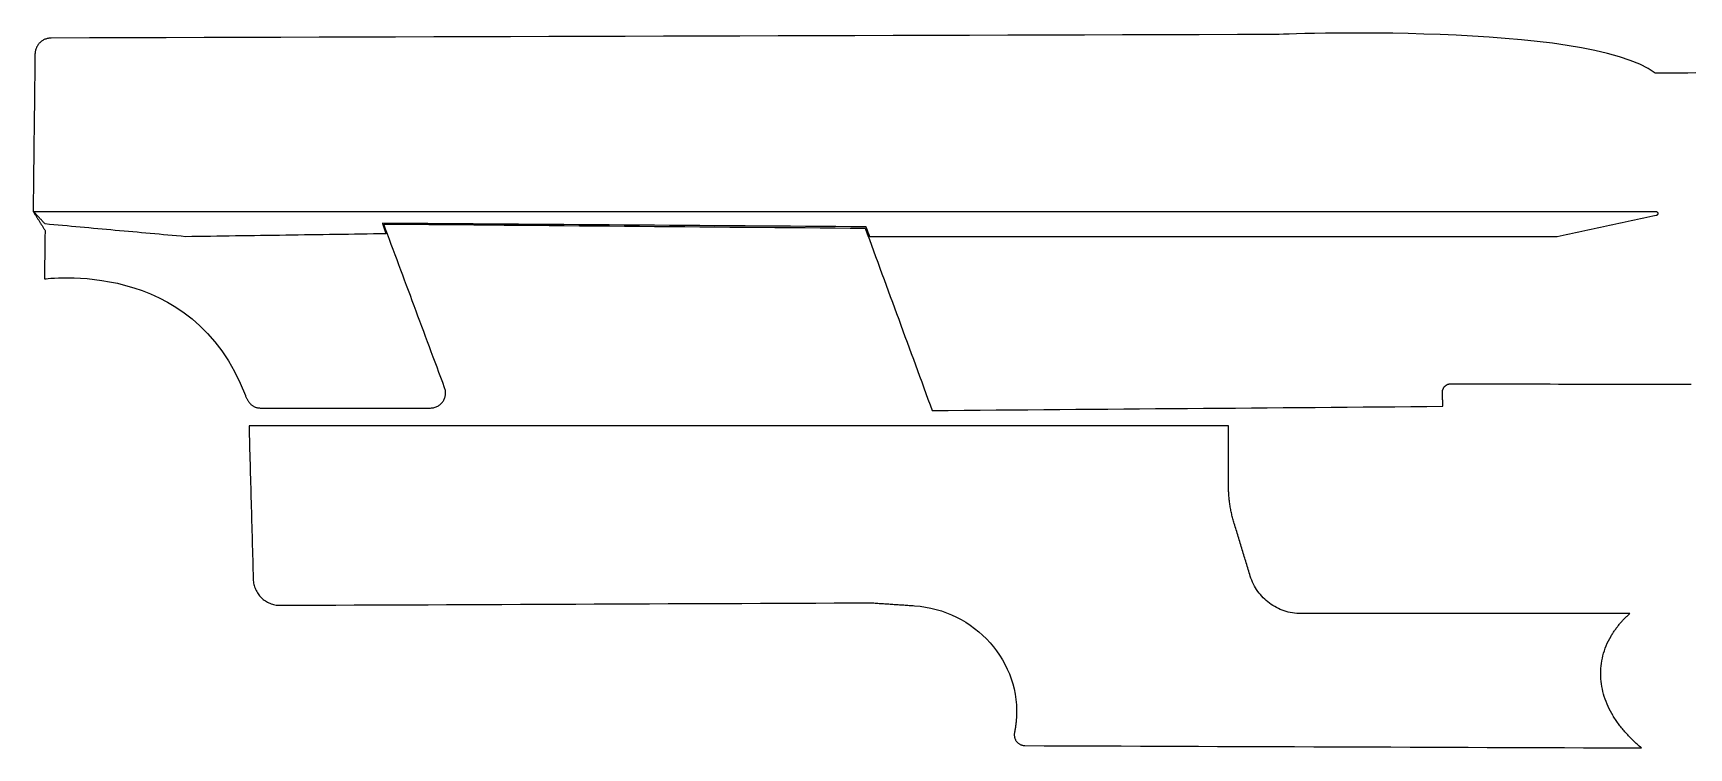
# Model space of a CAD drawing. Header units: metres. Extents: x 20 to 141, y -149 to -65.
# Drawn here: x 20.5 to 84.7, y -92.9 to -65.1 of the extents above; entities that cross this region are included whole.
import ezdxf

# ---------------------------------------------------------------- set-up
doc = ezdxf.new("R2010")
doc.units = ezdxf.units.M

msp = doc.modelspace()

# ---------------------------------------------------------------- linework, layer by layer
for points in [[(85.023198, -66.639186), (84.705698, -66.640964), (84.388198, -66.642742), (84.070698, -66.64452), (83.753198, -66.646298), (83.435698, -66.648076), (83.16214, -66.46799), (82.83702, -66.301874), (82.464402, -66.14922), (82.048096, -66.00952), (81.592166, -65.882266), (81.100422, -65.76695), (80.576928, -65.66281), (80.025494, -65.569592), (79.450184, -65.486534), (78.855062, -65.413128), (78.243938, -65.348866), (77.620622, -65.29324), (76.989178, -65.245742), (76.35367, -65.20561), (75.717908, -65.172336), (75.085956, -65.145666), (74.461624, -65.124838), (73.848976, -65.109344), (73.251822, -65.098422), (72.674226, -65.091818), (72.120252, -65.08877), (71.59371, -65.089024), (71.098664, -65.091818), (70.638924, -65.096644), (70.218554, -65.102994), (69.841364, -65.110106), (69.511418, -65.117726), (69.232526, -65.125092), (69.008752, -65.13195), (68.843906, -65.137538), (68.742052, -65.141348), (68.707254, -65.142618), (67.221862, -65.146936), (65.73647, -65.151254), (64.251078, -65.155572), (62.765686, -65.15989), (61.280294, -65.164208), (59.794902, -65.168526), (58.30951, -65.172844), (56.824118, -65.177162), (55.338726, -65.18148), (53.853334, -65.185798), (52.367942, -65.190116), (50.88255, -65.194434), (49.397158, -65.198752), (47.911766, -65.20307), (46.426374, -65.207388), (44.940982, -65.211706), (43.45559, -65.216024), (41.970198, -65.220342), (40.484806, -65.22466), (38.999414, -65.228978), (37.514022, -65.233296), (36.02863, -65.237614), (34.543238, -65.241932), (33.057846, -65.24625), (31.572454, -65.250568), (30.087062, -65.254886), (28.60167, -65.259204), (27.116278, -65.263522), (25.630886, -65.26784), (24.145494, -65.272158), (22.660102, -65.276476), (21.17471, -65.280794), (21.142452, -65.28181), (21.110702, -65.28435), (21.07946, -65.288414), (21.048726, -65.294002), (21.0185, -65.301114), (20.988782, -65.309496), (20.959572, -65.319402), (20.931124, -65.330578), (20.903438, -65.343024), (20.87626, -65.35674), (20.849844, -65.371726), (20.824444, -65.387982), (20.799806, -65.405508), (20.77593, -65.42405), (20.75307, -65.443608), (20.731226, -65.464182), (20.710398, -65.485772), (20.690586, -65.508378), (20.67179, -65.532), (20.654264, -65.556384), (20.637754, -65.581784), (20.622514, -65.607946), (20.608544, -65.63487), (20.595844, -65.662556), (20.584414, -65.691004), (20.574254, -65.71996), (20.565618, -65.749678), (20.558252, -65.779904), (20.55241, -65.810638), (20.548092, -65.84188), (20.545298, -65.87363), (20.544028, -65.905888), (20.541742, -66.096896), (20.539456, -66.287904), (20.53717, -66.478912), (20.534884, -66.66992), (20.532598, -66.860928), (20.530312, -67.051936), (20.528026, -67.242944), (20.52574, -67.433952), (20.523454, -67.62496), (20.521168, -67.815968), (20.518882, -68.006976), (20.516596, -68.197984), (20.51431, -68.388992), (20.512024, -68.58), (20.509738, -68.771008), (20.507452, -68.962016), (20.505166, -69.153024), (20.50288, -69.344032), (20.500594, -69.53504), (20.498308, -69.726048), (20.496022, -69.917056), (20.493736, -70.108064), (20.49145, -70.299072), (20.489164, -70.49008), (20.486878, -70.681088), (20.484592, -70.872096), (20.482306, -71.063104), (20.48002, -71.254112), (20.477734, -71.44512), (20.475448, -71.636128), (20.473162, -71.827136), (20.470876, -72.018144), (20.485354, -72.041258), (20.499832, -72.064372), (20.51431, -72.087486), (20.528788, -72.1106), (20.543266, -72.133714), (20.557744, -72.156828), (20.572222, -72.179942), (20.5867, -72.203056), (20.601178, -72.22617), (20.615656, -72.249284), (20.630134, -72.272398), (20.644612, -72.295512), (20.65909, -72.318626), (20.673568, -72.34174), (20.688046, -72.364854), (20.702524, -72.387968), (20.717002, -72.411082), (20.73148, -72.434196), (20.745958, -72.45731), (20.760436, -72.480424), (20.774914, -72.503538), (20.789392, -72.526652), (20.80387, -72.549766), (20.818348, -72.57288), (20.832826, -72.595994), (20.847304, -72.619108), (20.861782, -72.642222), (20.87626, -72.665336), (20.890738, -72.68845), (20.905216, -72.711564), (20.919694, -72.734678), (20.934172, -72.757792), (20.93341, -72.81672), (20.932648, -72.875648), (20.931886, -72.934576), (20.931124, -72.993504), (20.930362, -73.052432), (20.9296, -73.11136), (20.928838, -73.170288), (20.928076, -73.229216), (20.927314, -73.288144), (20.926552, -73.347072), (20.92579, -73.406), (20.925028, -73.464928), (20.924266, -73.523856), (20.923504, -73.582784), (20.922742, -73.641712), (20.92198, -73.70064), (20.921218, -73.759568), (20.920456, -73.818496), (20.919694, -73.877424), (20.918932, -73.936352), (20.91817, -73.99528), (20.917408, -74.054208), (20.916646, -74.113136), (20.915884, -74.172064), (20.915122, -74.230992), (20.91436, -74.28992), (20.913598, -74.348848), (20.912836, -74.407776), (20.912074, -74.466704), (20.911312, -74.525632), (20.91055, -74.58456), (20.909788, -74.643488), (20.926552, -74.641202), (20.97532, -74.63536), (21.054568, -74.626978), (21.162518, -74.61758), (21.297392, -74.608436), (21.457412, -74.600816), (21.6408, -74.59599), (21.845778, -74.595228), (22.070822, -74.5998), (22.3139, -74.61123), (22.573488, -74.630534), (22.847554, -74.659236), (23.134574, -74.698352), (23.43277, -74.749406), (23.740364, -74.813668), (24.055578, -74.892408), (24.376634, -74.986896), (24.702008, -75.098402), (25.029668, -75.228196), (25.35809, -75.377802), (25.685242, -75.548236), (26.0096, -75.741022), (26.329386, -75.957176), (26.642822, -76.198222), (26.94813, -76.46543), (27.243532, -76.76007), (27.52725, -77.083412), (27.79776, -77.436726), (28.05303, -77.821282), (28.291536, -78.23835), (28.511246, -78.689454), (28.710636, -79.17561), (28.720288, -79.200248), (28.730448, -79.224632), (28.741116, -79.248762), (28.752292, -79.272384), (28.763976, -79.295752), (28.776168, -79.318612), (28.788868, -79.340964), (28.802076, -79.362808), (28.815792, -79.384144), (28.83027, -79.404972), (28.845256, -79.425292), (28.86075, -79.44485), (28.876752, -79.4639), (28.893262, -79.482188), (28.91028, -79.499714), (28.927806, -79.516478), (28.94584, -79.53248), (28.964382, -79.54772), (28.983686, -79.562198), (29.003498, -79.57566), (29.023818, -79.58836), (29.044646, -79.600044), (29.065982, -79.610712), (29.087826, -79.620618), (29.110178, -79.629254), (29.133292, -79.636874), (29.156914, -79.643478), (29.181044, -79.649066), (29.205682, -79.653384), (29.230828, -79.656432), (29.256482, -79.65821), (29.282644, -79.658972), (29.4894, -79.658972), (29.696156, -79.658972), (29.902912, -79.658972), (30.109668, -79.658972), (30.316424, -79.658972), (30.52318, -79.658972), (30.729936, -79.658972), (30.936692, -79.658972), (31.143448, -79.658972), (31.350204, -79.658972), (31.55696, -79.658972), (31.763716, -79.658972), (31.970472, -79.658972), (32.177228, -79.658972), (32.383984, -79.658972), (32.59074, -79.658972), (32.797496, -79.658972), (33.004252, -79.658972), (33.211008, -79.658972), (33.417764, -79.658972), (33.62452, -79.658972), (33.831276, -79.658972), (34.038032, -79.658972), (34.244788, -79.658972), (34.451544, -79.658972), (34.6583, -79.658972), (34.865056, -79.658972), (35.071812, -79.658972), (35.278568, -79.658972), (35.485324, -79.658972), (35.69208, -79.658972), (35.898836, -79.658972), (35.936428, -79.657702), (35.973258, -79.654146), (36.009326, -79.648558), (36.044632, -79.640684), (36.078922, -79.630778), (36.112196, -79.61884), (36.144454, -79.605124), (36.175442, -79.58963), (36.205414, -79.572358), (36.234116, -79.553308), (36.261548, -79.532734), (36.28771, -79.510636), (36.312348, -79.487014), (36.335716, -79.462122), (36.35756, -79.43596), (36.37788, -79.408528), (36.396422, -79.38008), (36.41344, -79.350616), (36.42868, -79.320136), (36.442142, -79.288894), (36.453826, -79.256636), (36.463478, -79.22387), (36.471352, -79.190342), (36.477194, -79.156306), (36.481004, -79.121762), (36.482782, -79.08671), (36.482274, -79.051404), (36.47948, -79.015844), (36.474654, -78.98003), (36.467288, -78.944216), (36.457636, -78.908402), (36.445698, -78.872588), (36.371784, -78.673706), (36.29787, -78.474824), (36.223956, -78.275942), (36.150042, -78.07706), (36.076128, -77.878178), (36.002214, -77.679296), (35.9283, -77.480414), (35.854386, -77.281532), (35.780472, -77.08265), (35.706558, -76.883768), (35.632644, -76.684886), (35.55873, -76.486004), (35.484816, -76.287122), (35.410902, -76.08824), (35.336988, -75.889358), (35.263074, -75.690476), (35.18916, -75.491594), (35.115246, -75.292712), (35.041332, -75.09383), (34.967418, -74.894948), (34.893504, -74.696066), (34.81959, -74.497184), (34.745676, -74.298302), (34.671762, -74.09942), (34.597848, -73.900538), (34.523934, -73.701656), (34.45002, -73.502774), (34.376106, -73.303892), (34.302192, -73.10501), (34.228278, -72.906128), (34.154364, -72.707246), (34.08045, -72.508364), (34.66465, -72.513444), (35.24885, -72.518524), (35.83305, -72.523604), (36.41725, -72.528684), (37.00145, -72.533764), (37.58565, -72.538844), (38.16985, -72.543924), (38.75405, -72.549004), (39.33825, -72.554084), (39.92245, -72.559164), (40.50665, -72.564244), (41.09085, -72.569324), (41.67505, -72.574404), (42.25925, -72.579484), (42.84345, -72.584564), (43.42765, -72.589644), (44.01185, -72.594724), (44.59605, -72.599804), (45.18025, -72.604884), (45.76445, -72.609964), (46.34865, -72.615044), (46.93285, -72.620124), (47.51705, -72.625204), (48.10125, -72.630284), (48.68545, -72.635364), (49.26965, -72.640444), (49.85385, -72.645524), (50.43805, -72.650604), (51.02225, -72.655684), (51.60645, -72.660764), (52.19065, -72.665844), (52.77485, -72.670924)], [(20.479766, -72.018398), (22.447758, -72.018398), (24.41575, -72.018398), (26.383742, -72.018398), (28.351734, -72.018398), (30.319726, -72.018398), (32.287718, -72.018398), (34.25571, -72.018398), (36.223702, -72.018398), (38.191694, -72.018398), (40.159686, -72.018398), (42.127678, -72.018398), (44.09567, -72.018398), (46.063662, -72.018398), (48.031654, -72.018398), (49.999646, -72.018398), (51.967638, -72.018398), (53.93563, -72.018398), (55.903622, -72.018398), (57.871614, -72.018398), (59.839606, -72.018398), (61.807598, -72.018398), (63.77559, -72.018398), (65.743582, -72.018398), (67.711574, -72.018398), (69.679566, -72.018398), (71.647558, -72.018398), (73.61555, -72.018398), (75.583542, -72.018398), (77.551534, -72.018398), (79.519526, -72.018398), (81.487518, -72.018398), (83.45551, -72.018398), (83.464654, -72.018906), (83.47329, -72.020176), (83.481418, -72.022208), (83.489038, -72.024748), (83.49615, -72.02805), (83.502754, -72.03186), (83.50885, -72.036178), (83.514438, -72.041004), (83.519264, -72.046338), (83.523582, -72.05218), (83.527392, -72.058276), (83.530694, -72.064626), (83.533488, -72.07123), (83.535774, -72.078088), (83.537298, -72.0852), (83.538314, -72.092312), (83.538822, -72.099424), (83.538822, -72.106536), (83.53806, -72.113648), (83.53679, -72.12076), (83.535012, -72.127618), (83.532472, -72.134476), (83.529424, -72.14108), (83.525614, -72.14743), (83.521296, -72.153272), (83.51647, -72.15886), (83.510882, -72.16394), (83.504786, -72.168512), (83.497928, -72.172576), (83.490562, -72.176132), (83.482434, -72.17918), (83.473544, -72.181466), (83.353402, -72.20712), (83.23326, -72.232774), (83.113118, -72.258428), (82.992976, -72.284082), (82.872834, -72.309736), (82.752692, -72.33539), (82.63255, -72.361044), (82.512408, -72.386698), (82.392266, -72.412352), (82.272124, -72.438006), (82.151982, -72.46366), (82.03184, -72.489314), (81.911698, -72.514968), (81.791556, -72.540622), (81.671414, -72.566276), (81.551272, -72.59193), (81.43113, -72.617584), (81.310988, -72.643238), (81.190846, -72.668892), (81.070704, -72.694546), (80.950562, -72.7202), (80.83042, -72.745854), (80.710278, -72.771508), (80.590136, -72.797162), (80.469994, -72.822816), (80.349852, -72.84847), (80.22971, -72.874124), (80.109568, -72.899778), (79.989426, -72.925432), (79.869284, -72.951086), (79.749142, -72.97674), (79.629, -73.002394), (78.795372, -73.002394), (77.961744, -73.002394), (77.128116, -73.002394), (76.294488, -73.002394), (75.46086, -73.002394), (74.627232, -73.002394), (73.793604, -73.002394), (72.959976, -73.002394), (72.126348, -73.002394), (71.29272, -73.002394), (70.459092, -73.002394), (69.625464, -73.002394), (68.791836, -73.002394), (67.958208, -73.002394), (67.12458, -73.002394), (66.290952, -73.002394), (65.457324, -73.002394), (64.623696, -73.002394), (63.790068, -73.002394), (62.95644, -73.002394), (62.122812, -73.002394), (61.289184, -73.002394), (60.455556, -73.002394), (59.621928, -73.002394), (58.7883, -73.002394), (57.954672, -73.002394), (57.121044, -73.002394), (56.287416, -73.002394), (55.453788, -73.002394), (54.62016, -73.002394), (53.786532, -73.002394), (52.952904, -73.002394), (52.948332, -72.990456), (52.94376, -72.978518), (52.939188, -72.96658), (52.934616, -72.954642), (52.930044, -72.942704), (52.925472, -72.930766), (52.9209, -72.918828), (52.916328, -72.90689), (52.911756, -72.894952), (52.907184, -72.883014), (52.902612, -72.871076), (52.89804, -72.859138), (52.893468, -72.8472), (52.888896, -72.835262), (52.884324, -72.823324), (52.879752, -72.811386), (52.87518, -72.799448), (52.870608, -72.78751), (52.866036, -72.775572), (52.861464, -72.763634), (52.856892, -72.751696), (52.85232, -72.739758), (52.847748, -72.72782), (52.843176, -72.715882), (52.838604, -72.703944), (52.834032, -72.692006), (52.82946, -72.680068), (52.824888, -72.66813), (52.820316, -72.656192), (52.815744, -72.644254), (52.811172, -72.632316), (52.8066, -72.620378), (52.21986, -72.61606), (51.63312, -72.611742), (51.04638, -72.607424), (50.45964, -72.603106), (49.8729, -72.598788), (49.28616, -72.59447), (48.69942, -72.590152), (48.11268, -72.585834), (47.52594, -72.581516), (46.9392, -72.577198), (46.35246, -72.57288), (45.76572, -72.568562), (45.17898, -72.564244), (44.59224, -72.559926), (44.0055, -72.555608), (43.41876, -72.55129), (42.83202, -72.546972), (42.24528, -72.542654), (41.65854, -72.538336), (41.0718, -72.534018), (40.48506, -72.5297), (39.89832, -72.525382), (39.31158, -72.521064), (38.72484, -72.516746), (38.1381, -72.512428), (37.55136, -72.50811), (36.96462, -72.503792), (36.37788, -72.499474), (35.79114, -72.495156), (35.2044, -72.490838), (34.61766, -72.48652), (34.03092, -72.482202), (34.035238, -72.494902), (34.039556, -72.507602), (34.043874, -72.520302), (34.048192, -72.533002), (34.05251, -72.545702), (34.056828, -72.558402), (34.061146, -72.571102), (34.065464, -72.583802), (34.069782, -72.596502), (34.0741, -72.609202), (34.078418, -72.621902), (34.082736, -72.634602), (34.087054, -72.647302), (34.091372, -72.660002), (34.09569, -72.672702), (34.100008, -72.685402), (34.104326, -72.698102), (34.108644, -72.710802), (34.112962, -72.723502), (34.11728, -72.736202), (34.121598, -72.748902), (34.125916, -72.761602), (34.130234, -72.774302), (34.134552, -72.787002), (34.13887, -72.799702), (34.143188, -72.812402), (34.147506, -72.825102), (34.151824, -72.837802), (34.156142, -72.850502), (34.16046, -72.863202), (34.164778, -72.875902), (34.169096, -72.888602), (33.925764, -72.892158), (33.682432, -72.895714), (33.4391, -72.89927), (33.195768, -72.902826), (32.952436, -72.906382), (32.709104, -72.909938), (32.465772, -72.913494), (32.22244, -72.91705), (31.979108, -72.920606), (31.735776, -72.924162), (31.492444, -72.927718), (31.249112, -72.931274), (31.00578, -72.93483), (30.762448, -72.938386), (30.519116, -72.941942), (30.275784, -72.945498), (30.032452, -72.949054), (29.78912, -72.95261), (29.545788, -72.956166), (29.302456, -72.959722), (29.059124, -72.963278), (28.815792, -72.966834), (28.57246, -72.97039), (28.329128, -72.973946), (28.085796, -72.977502), (27.842464, -72.981058), (27.599132, -72.984614), (27.3558, -72.98817), (27.112468, -72.991726), (26.869136, -72.995282), (26.625804, -72.998838), (26.382472, -73.002394), (26.212292, -72.9869), (26.042112, -72.971406), (25.871932, -72.955912), (25.701752, -72.940418), (25.531572, -72.924924), (25.361392, -72.90943), (25.191212, -72.893936), (25.021032, -72.878442), (24.850852, -72.862948), (24.680672, -72.847454), (24.510492, -72.83196), (24.340312, -72.816466), (24.170132, -72.800972), (23.999952, -72.785478), (23.829772, -72.769984), (23.659592, -72.75449), (23.489412, -72.738996), (23.319232, -72.723502), (23.149052, -72.708008), (22.978872, -72.692514), (22.808692, -72.67702), (22.638512, -72.661526), (22.468332, -72.646032), (22.298152, -72.630538), (22.127972, -72.615044), (21.957792, -72.59955), (21.787612, -72.584056), (21.617432, -72.568562), (21.447252, -72.553068), (21.277072, -72.537574), (21.106892, -72.52208), (20.936712, -72.506586), (20.922234, -72.491092), (20.907756, -72.475598), (20.893278, -72.460104), (20.8788, -72.44461), (20.864322, -72.429116), (20.849844, -72.413622), (20.835366, -72.398128), (20.820888, -72.382634), (20.80641, -72.36714), (20.791932, -72.351646), (20.777454, -72.336152), (20.762976, -72.320658), (20.748498, -72.305164), (20.73402, -72.28967), (20.719542, -72.274176), (20.705064, -72.258682), (20.690586, -72.243188), (20.676108, -72.227694), (20.66163, -72.2122), (20.647152, -72.196706), (20.632674, -72.181212), (20.618196, -72.165718), (20.603718, -72.150224), (20.58924, -72.13473), (20.574762, -72.119236), (20.560284, -72.103742), (20.545806, -72.088248), (20.531328, -72.072754), (20.51685, -72.05726), (20.502372, -72.041766), (20.487894, -72.026272), (20.473416, -72.010778)], [(52.771548, -72.667876), (52.852828, -72.889364), (52.934108, -73.110852), (53.015388, -73.33234), (53.096668, -73.553828), (53.177948, -73.775316), (53.259228, -73.996804), (53.340508, -74.218292), (53.421788, -74.43978), (53.503068, -74.661268), (53.584348, -74.882756), (53.665628, -75.104244), (53.746908, -75.325732), (53.828188, -75.54722), (53.909468, -75.768708), (53.990748, -75.990196), (54.072028, -76.211684), (54.153308, -76.433172), (54.234588, -76.65466), (54.315868, -76.876148), (54.397148, -77.097636), (54.478428, -77.319124), (54.559708, -77.540612), (54.640988, -77.7621), (54.722268, -77.983588), (54.803548, -78.205076), (54.884828, -78.426564), (54.966108, -78.648052), (55.047388, -78.86954), (55.128668, -79.091028), (55.209948, -79.312516), (55.291228, -79.534004), (55.372508, -79.755492), (55.992014, -79.750412), (56.61152, -79.745332), (57.231026, -79.740252), (57.850532, -79.735172), (58.470038, -79.730092), (59.089544, -79.725012), (59.70905, -79.719932), (60.328556, -79.714852), (60.948062, -79.709772), (61.567568, -79.704692), (62.187074, -79.699612), (62.80658, -79.694532), (63.426086, -79.689452), (64.045592, -79.684372), (64.665098, -79.679292), (65.284604, -79.674212), (65.90411, -79.669132), (66.523616, -79.664052), (67.143122, -79.658972), (67.762628, -79.653892), (68.382134, -79.648812), (69.00164, -79.643732), (69.621146, -79.638652), (70.240652, -79.633572), (70.860158, -79.628492), (71.479664, -79.623412), (72.09917, -79.618332), (72.718676, -79.613252), (73.338182, -79.608172), (73.957688, -79.603092), (74.577194, -79.598012), (75.1967, -79.592932), (75.196192, -79.576168), (75.195684, -79.559404), (75.195176, -79.54264), (75.194668, -79.525876), (75.19416, -79.509112), (75.193652, -79.492348), (75.193144, -79.475584), (75.192636, -79.45882), (75.192128, -79.442056), (75.19162, -79.425292), (75.191112, -79.408528), (75.190604, -79.391764), (75.190096, -79.375), (75.189588, -79.358236), (75.18908, -79.341472), (75.188572, -79.324708), (75.188064, -79.307944), (75.187556, -79.29118), (75.187048, -79.274416), (75.18654, -79.257652), (75.186032, -79.240888), (75.185524, -79.224124), (75.185016, -79.20736), (75.184508, -79.190596), (75.184, -79.173832), (75.183492, -79.157068), (75.182984, -79.140304), (75.182476, -79.12354), (75.181968, -79.106776), (75.18146, -79.090012), (75.180952, -79.073248), (75.180444, -79.056484), (75.180444, -79.039212), (75.181206, -79.02194), (75.182984, -79.004922), (75.185524, -78.988158), (75.188826, -78.971902), (75.19289, -78.9559), (75.197716, -78.940152), (75.203304, -78.924658), (75.209654, -78.909672), (75.216766, -78.89494), (75.22464, -78.880716), (75.233022, -78.867), (75.242166, -78.853538), (75.251818, -78.840584), (75.262232, -78.828138), (75.273154, -78.8162), (75.284584, -78.805024), (75.296522, -78.794356), (75.309222, -78.784196), (75.322176, -78.774798), (75.335638, -78.765908), (75.349608, -78.75778), (75.364086, -78.75016), (75.378818, -78.743302), (75.394058, -78.737206), (75.409552, -78.731872), (75.425554, -78.7273), (75.44181, -78.72349), (75.45832, -78.720442), (75.475084, -78.71841), (75.492102, -78.71714), (75.509374, -78.716632), (75.830938, -78.717394), (76.152502, -78.718156), (76.474066, -78.718918), (76.79563, -78.71968), (77.117194, -78.720442), (77.438758, -78.721204), (77.760322, -78.721966), (78.081886, -78.722728), (78.40345, -78.72349), (78.725014, -78.724252), (79.046578, -78.725014), (79.368142, -78.725776), (79.689706, -78.726538), (80.01127, -78.7273), (80.332834, -78.728062), (80.654398, -78.728824), (80.975962, -78.729586), (81.297526, -78.730348), (81.61909, -78.73111), (81.940654, -78.731872), (82.262218, -78.732634), (82.583782, -78.733396), (82.905346, -78.734158), (83.22691, -78.73492), (83.548474, -78.735682), (83.870038, -78.736444), (84.191602, -78.737206), (84.513166, -78.737968), (84.83473, -78.73873)], [(81.80705, -91.627706), (81.753202, -91.537028), (81.702402, -91.445334), (81.65465, -91.352624), (81.6102, -91.258898), (81.568798, -91.16441), (81.530444, -91.068906), (81.495392, -90.97264), (81.463642, -90.875612), (81.43494, -90.778076), (81.40954, -90.680032), (81.387442, -90.58148), (81.368646, -90.48242), (81.353152, -90.383106), (81.34096, -90.283538), (81.332324, -90.183716), (81.32699, -90.08364), (81.325212, -89.983564), (81.326736, -89.883488), (81.331816, -89.783412), (81.340452, -89.68359), (81.352644, -89.584022), (81.368392, -89.484708), (81.387696, -89.385648), (81.410556, -89.287096), (81.436972, -89.189052), (81.467198, -89.091516), (81.50098, -88.994488), (81.538572, -88.898222), (81.579974, -88.802718), (81.625186, -88.707976), (81.673954, -88.61425), (81.726532, -88.521286), (81.745582, -88.489536), (81.764886, -88.458294), (81.784444, -88.427306), (81.804256, -88.396572), (81.824322, -88.366092), (81.844642, -88.335866), (81.865216, -88.305894), (81.886044, -88.276176), (81.907126, -88.246966), (81.928208, -88.21801), (81.949544, -88.189308), (81.971134, -88.16086), (81.992978, -88.132666), (82.015076, -88.104726), (82.037428, -88.07704), (82.060034, -88.049608), (82.082894, -88.02243), (82.106008, -87.995506), (82.129376, -87.968836), (82.152744, -87.94242), (82.176366, -87.916258), (82.200242, -87.89035), (82.224372, -87.86495), (82.248756, -87.839804), (82.273394, -87.814912), (82.298032, -87.790274), (82.322924, -87.76589), (82.34807, -87.74176), (82.37347, -87.71763), (82.399124, -87.693754), (82.424778, -87.670132), (82.450686, -87.646764), (82.051906, -87.646764), (81.653126, -87.646764), (81.254346, -87.646764), (80.855566, -87.646764), (80.456786, -87.646764), (80.058006, -87.646764), (79.659226, -87.646764), (79.260446, -87.646764), (78.861666, -87.646764), (78.462886, -87.646764), (78.064106, -87.646764), (77.665326, -87.646764), (77.266546, -87.646764), (76.867766, -87.646764), (76.468986, -87.646764), (76.070206, -87.646764), (75.671426, -87.646764), (75.272646, -87.646764), (74.873866, -87.646764), (74.475086, -87.646764), (74.076306, -87.646764), (73.677526, -87.646764), (73.278746, -87.646764), (72.879966, -87.646764), (72.481186, -87.646764), (72.082406, -87.646764), (71.683626, -87.646764), (71.284846, -87.646764), (70.886066, -87.646764), (70.487286, -87.646764), (70.088506, -87.646764), (69.689726, -87.646764), (69.605398, -87.644986), (69.521578, -87.639906), (69.43852, -87.631524), (69.356478, -87.61984), (69.275198, -87.604854), (69.194934, -87.58682), (69.11594, -87.565484), (69.037962, -87.5411), (68.961254, -87.513668), (68.885816, -87.483442), (68.811902, -87.450422), (68.739512, -87.414354), (68.668646, -87.375746), (68.599304, -87.334344), (68.53174, -87.290148), (68.465954, -87.243412), (68.4022, -87.194136), (68.340224, -87.142574), (68.28028, -87.088472), (68.222622, -87.032084), (68.166996, -86.97341), (68.113656, -86.91245), (68.062602, -86.849204), (68.014088, -86.783926), (67.968114, -86.716616), (67.92468, -86.647274), (67.883786, -86.5759), (67.845686, -86.502748), (67.81038, -86.427564), (67.777868, -86.350602), (67.748404, -86.272116), (67.721988, -86.191852), (67.70243, -86.127844), (67.682872, -86.063836), (67.663314, -85.999828), (67.643756, -85.93582), (67.624198, -85.871812), (67.60464, -85.807804), (67.585082, -85.743796), (67.565524, -85.679788), (67.545966, -85.61578), (67.526408, -85.551772), (67.50685, -85.487764), (67.487292, -85.423756), (67.467734, -85.359748), (67.448176, -85.29574), (67.428618, -85.231732), (67.40906, -85.167724), (67.389502, -85.103716), (67.369944, -85.039708), (67.350386, -84.9757), (67.330828, -84.911692), (67.31127, -84.847684), (67.291712, -84.783676), (67.272154, -84.719668), (67.252596, -84.65566), (67.233038, -84.591652), (67.21348, -84.527644), (67.193922, -84.463636), (67.174364, -84.399628), (67.154806, -84.33562), (67.135248, -84.271612), (67.11569, -84.207604), (67.096132, -84.143596), (67.08267, -84.098638), (67.069462, -84.053426), (67.056762, -84.008214), (67.04457, -83.962748), (67.032632, -83.917282), (67.021202, -83.871816), (67.01028, -83.826096), (66.999612, -83.780376), (66.989452, -83.734656), (66.9798, -83.688682), (66.970402, -83.642708), (66.961512, -83.596734), (66.95313, -83.550506), (66.945002, -83.504278), (66.937382, -83.45805), (66.93027, -83.411568), (66.923666, -83.365086), (66.917316, -83.318604), (66.911474, -83.272122), (66.90614, -83.22564), (66.90106, -83.178904), (66.896488, -83.132168), (66.892424, -83.085432), (66.888614, -83.038696), (66.885312, -82.99196), (66.882518, -82.94497), (66.880232, -82.89798), (66.8782, -82.85099), (66.876676, -82.804), (66.87566, -82.75701), (66.874898, -82.71002), (66.874644, -82.66303), (66.874644, -82.59064), (66.874644, -82.51825), (66.874644, -82.44586), (66.874644, -82.37347), (66.874644, -82.30108), (66.874644, -82.22869), (66.874644, -82.1563), (66.874644, -82.08391), (66.874644, -82.01152), (66.874644, -81.93913), (66.874644, -81.86674), (66.874644, -81.79435), (66.874644, -81.72196), (66.874644, -81.64957), (66.874644, -81.57718), (66.874644, -81.50479), (66.874644, -81.4324), (66.874644, -81.36001), (66.874644, -81.28762), (66.874644, -81.21523), (66.874644, -81.14284), (66.874644, -81.07045), (66.874644, -80.99806), (66.874644, -80.92567), (66.874644, -80.85328), (66.874644, -80.78089), (66.874644, -80.7085), (66.874644, -80.63611), (66.874644, -80.56372), (66.874644, -80.49133), (66.874644, -80.41894), (66.874644, -80.34655), (65.686432, -80.34655), (64.49822, -80.34655), (63.310008, -80.34655), (62.121796, -80.34655), (60.933584, -80.34655), (59.745372, -80.34655), (58.55716, -80.34655), (57.368948, -80.34655), (56.180736, -80.34655), (54.992524, -80.34655), (53.804312, -80.34655), (52.6161, -80.34655), (51.427888, -80.34655), (50.239676, -80.34655), (49.051464, -80.34655), (47.863252, -80.34655), (46.67504, -80.34655), (45.486828, -80.34655), (44.298616, -80.34655), (43.110404, -80.34655), (41.922192, -80.34655), (40.73398, -80.34655), (39.545768, -80.34655), (38.357556, -80.34655), (37.169344, -80.34655), (35.981132, -80.34655), (34.79292, -80.34655), (33.604708, -80.34655), (32.416496, -80.34655), (31.228284, -80.34655), (30.040072, -80.34655), (28.85186, -80.34655), (28.85694, -80.532732), (28.86202, -80.718914), (28.8671, -80.905096), (28.87218, -81.091278), (28.87726, -81.27746), (28.88234, -81.463642), (28.88742, -81.649824), (28.8925, -81.836006), (28.89758, -82.022188), (28.90266, -82.20837), (28.90774, -82.394552), (28.91282, -82.580734), (28.9179, -82.766916), (28.92298, -82.953098), (28.92806, -83.13928), (28.93314, -83.325462), (28.93822, -83.511644), (28.9433, -83.697826), (28.94838, -83.884008), (28.95346, -84.07019), (28.95854, -84.256372), (28.96362, -84.442554), (28.9687, -84.628736), (28.97378, -84.814918), (28.97886, -85.0011), (28.98394, -85.187282), (28.98902, -85.373464), (28.9941, -85.559646), (28.99918, -85.745828), (29.00426, -85.93201), (29.00934, -86.118192), (29.01442, -86.304374), (29.017214, -86.35746), (29.022548, -86.409784), (29.030422, -86.461346), (29.040836, -86.511892), (29.053536, -86.561676), (29.068522, -86.610444), (29.085794, -86.658196), (29.105352, -86.704678), (29.126942, -86.750144), (29.150564, -86.79434), (29.176218, -86.837266), (29.203904, -86.878668), (29.233368, -86.9188), (29.26461, -86.957408), (29.29763, -86.994492), (29.332428, -87.029798), (29.36875, -87.06358), (29.40685, -87.095584), (29.44622, -87.12581), (29.487114, -87.154004), (29.529532, -87.18042), (29.57322, -87.204804), (29.618178, -87.227156), (29.664152, -87.247476), (29.711396, -87.26551), (29.759656, -87.281258), (29.808932, -87.29472), (29.85897, -87.305896), (29.910024, -87.314532), (29.96184, -87.320882), (30.014418, -87.324692), (30.067504, -87.325708), (30.784292, -87.32266), (31.50108, -87.319612), (32.217868, -87.316564), (32.934656, -87.313516), (33.651444, -87.310468), (34.368232, -87.30742), (35.08502, -87.304372), (35.801808, -87.301324), (36.518596, -87.298276), (37.235384, -87.295228), (37.952172, -87.29218), (38.66896, -87.289132), (39.385748, -87.286084), (40.102536, -87.283036), (40.819324, -87.279988), (41.536112, -87.27694), (42.2529, -87.273892), (42.969688, -87.270844), (43.686476, -87.267796), (44.403264, -87.264748), (45.120052, -87.2617), (45.83684, -87.258652), (46.553628, -87.255604), (47.270416, -87.252556), (47.987204, -87.249508), (48.703992, -87.24646), (49.42078, -87.243412), (50.137568, -87.240364), (50.854356, -87.237316), (51.571144, -87.234268), (52.287932, -87.23122), (53.00472, -87.228172), (53.057298, -87.231728), (53.109876, -87.235284), (53.162454, -87.23884), (53.215032, -87.242396), (53.26761, -87.245952), (53.320188, -87.249508), (53.372766, -87.253064), (53.425344, -87.25662), (53.477922, -87.260176), (53.5305, -87.263732), (53.583078, -87.267288), (53.635656, -87.270844), (53.688234, -87.2744), (53.740812, -87.277956), (53.79339, -87.281512), (53.845968, -87.285068), (53.898546, -87.288624), (53.951124, -87.29218), (54.003702, -87.295736), (54.05628, -87.299292), (54.108858, -87.302848), (54.161436, -87.306404), (54.214014, -87.30996), (54.266592, -87.313516), (54.31917, -87.317072), (54.371748, -87.320628), (54.424326, -87.324184), (54.476904, -87.32774), (54.529482, -87.331296), (54.58206, -87.334852), (54.634638, -87.338408), (54.687216, -87.341964), (54.90337, -87.361776), (55.116476, -87.392256), (55.32628, -87.43315), (55.532528, -87.484204), (55.734966, -87.54491), (55.933086, -87.615268), (56.126634, -87.69477), (56.315356, -87.783416), (56.498998, -87.880698), (56.677306, -87.986362), (56.850026, -88.100154), (57.01665, -88.221566), (57.176924, -88.350598), (57.330594, -88.486742), (57.477406, -88.629998), (57.617106, -88.779858), (57.749186, -88.936068), (57.873646, -89.09812), (57.989978, -89.266014), (58.097928, -89.439496), (58.197242, -89.618058), (58.287412, -89.801446), (58.368438, -89.989406), (58.439812, -90.181684), (58.501534, -90.378026), (58.553096, -90.578178), (58.59399, -90.781632), (58.624216, -90.988134), (58.64352, -91.19743), (58.651394, -91.409266), (58.647584, -91.623388), (58.631836, -91.839542), (58.630566, -91.853004), (58.629042, -91.866466), (58.627518, -91.879928), (58.625994, -91.89339), (58.62447, -91.906852), (58.622946, -91.920314), (58.621422, -91.933776), (58.619644, -91.947238), (58.617866, -91.9607), (58.616088, -91.974162), (58.61431, -91.987624), (58.612532, -92.001086), (58.610754, -92.014548), (58.608722, -92.02801), (58.60669, -92.041472), (58.604658, -92.054934), (58.602626, -92.068396), (58.600594, -92.081858), (58.598562, -92.09532), (58.596276, -92.108782), (58.59399, -92.122244), (58.591704, -92.135706), (58.589418, -92.149168), (58.587132, -92.16263), (58.584846, -92.176092), (58.582306, -92.189554), (58.579766, -92.203016), (58.577226, -92.216478), (58.574686, -92.22994), (58.572146, -92.243148), (58.569606, -92.256356), (58.566812, -92.269564), (58.562494, -92.294202), (58.5597, -92.318586), (58.558176, -92.342716), (58.557922, -92.366592), (58.559192, -92.390214), (58.561732, -92.413582), (58.565542, -92.436696), (58.570368, -92.459302), (58.576464, -92.481654), (58.58383, -92.503498), (58.592212, -92.524834), (58.601864, -92.545662), (58.612532, -92.565728), (58.624216, -92.585286), (58.636916, -92.604082), (58.650632, -92.622116), (58.66511, -92.639388), (58.680604, -92.655898), (58.69686, -92.671646), (58.714132, -92.686378), (58.732166, -92.700094), (58.750962, -92.713048), (58.77052, -92.724986), (58.79084, -92.735654), (58.811668, -92.745306), (58.833258, -92.753942), (58.855356, -92.761308), (58.878216, -92.767404), (58.901584, -92.77223), (58.92546, -92.775786), (58.949844, -92.778072), (58.974736, -92.778834), (59.722512, -92.781628), (60.470288, -92.784422), (61.218064, -92.787216), (61.96584, -92.79001), (62.713616, -92.792804), (63.461392, -92.795598), (64.209168, -92.798392), (64.956944, -92.801186), (65.70472, -92.80398), (66.452496, -92.806774), (67.200272, -92.809568), (67.948048, -92.812362), (68.695824, -92.815156), (69.4436, -92.81795), (70.191376, -92.820744), (70.939152, -92.823538), (71.686928, -92.826332), (72.434704, -92.829126), (73.18248, -92.83192), (73.930256, -92.834714), (74.678032, -92.837508), (75.425808, -92.840302), (76.173584, -92.843096), (76.92136, -92.84589), (77.669136, -92.848684), (78.416912, -92.851478), (79.164688, -92.854272), (79.912464, -92.857066), (80.66024, -92.85986), (81.408016, -92.862654), (82.155792, -92.865448), (82.903568, -92.868242), (82.863182, -92.833698), (82.82305, -92.7989), (82.783426, -92.763848), (82.744056, -92.728542), (82.70494, -92.692982), (82.666332, -92.657168), (82.627978, -92.6211), (82.590132, -92.584778), (82.55254, -92.548202), (82.515456, -92.511372), (82.478626, -92.474288), (82.442304, -92.43695), (82.40649, -92.399358), (82.37093, -92.361512), (82.335878, -92.323412), (82.301334, -92.284804), (82.267044, -92.245942), (82.233262, -92.206826), (82.199988, -92.167456), (82.167222, -92.127832), (82.13471, -92.087954), (82.102706, -92.047822), (82.07121, -92.007436), (82.040222, -91.966796), (82.009742, -91.925902), (81.97977, -91.884754), (81.950306, -91.843352), (81.92135, -91.801696), (81.892902, -91.759532), (81.864962, -91.717114), (81.837784, -91.674442), (81.811114, -91.631516)]]:
    msp.add_lwpolyline(points)

doc.saveas('drawing.dxf')
